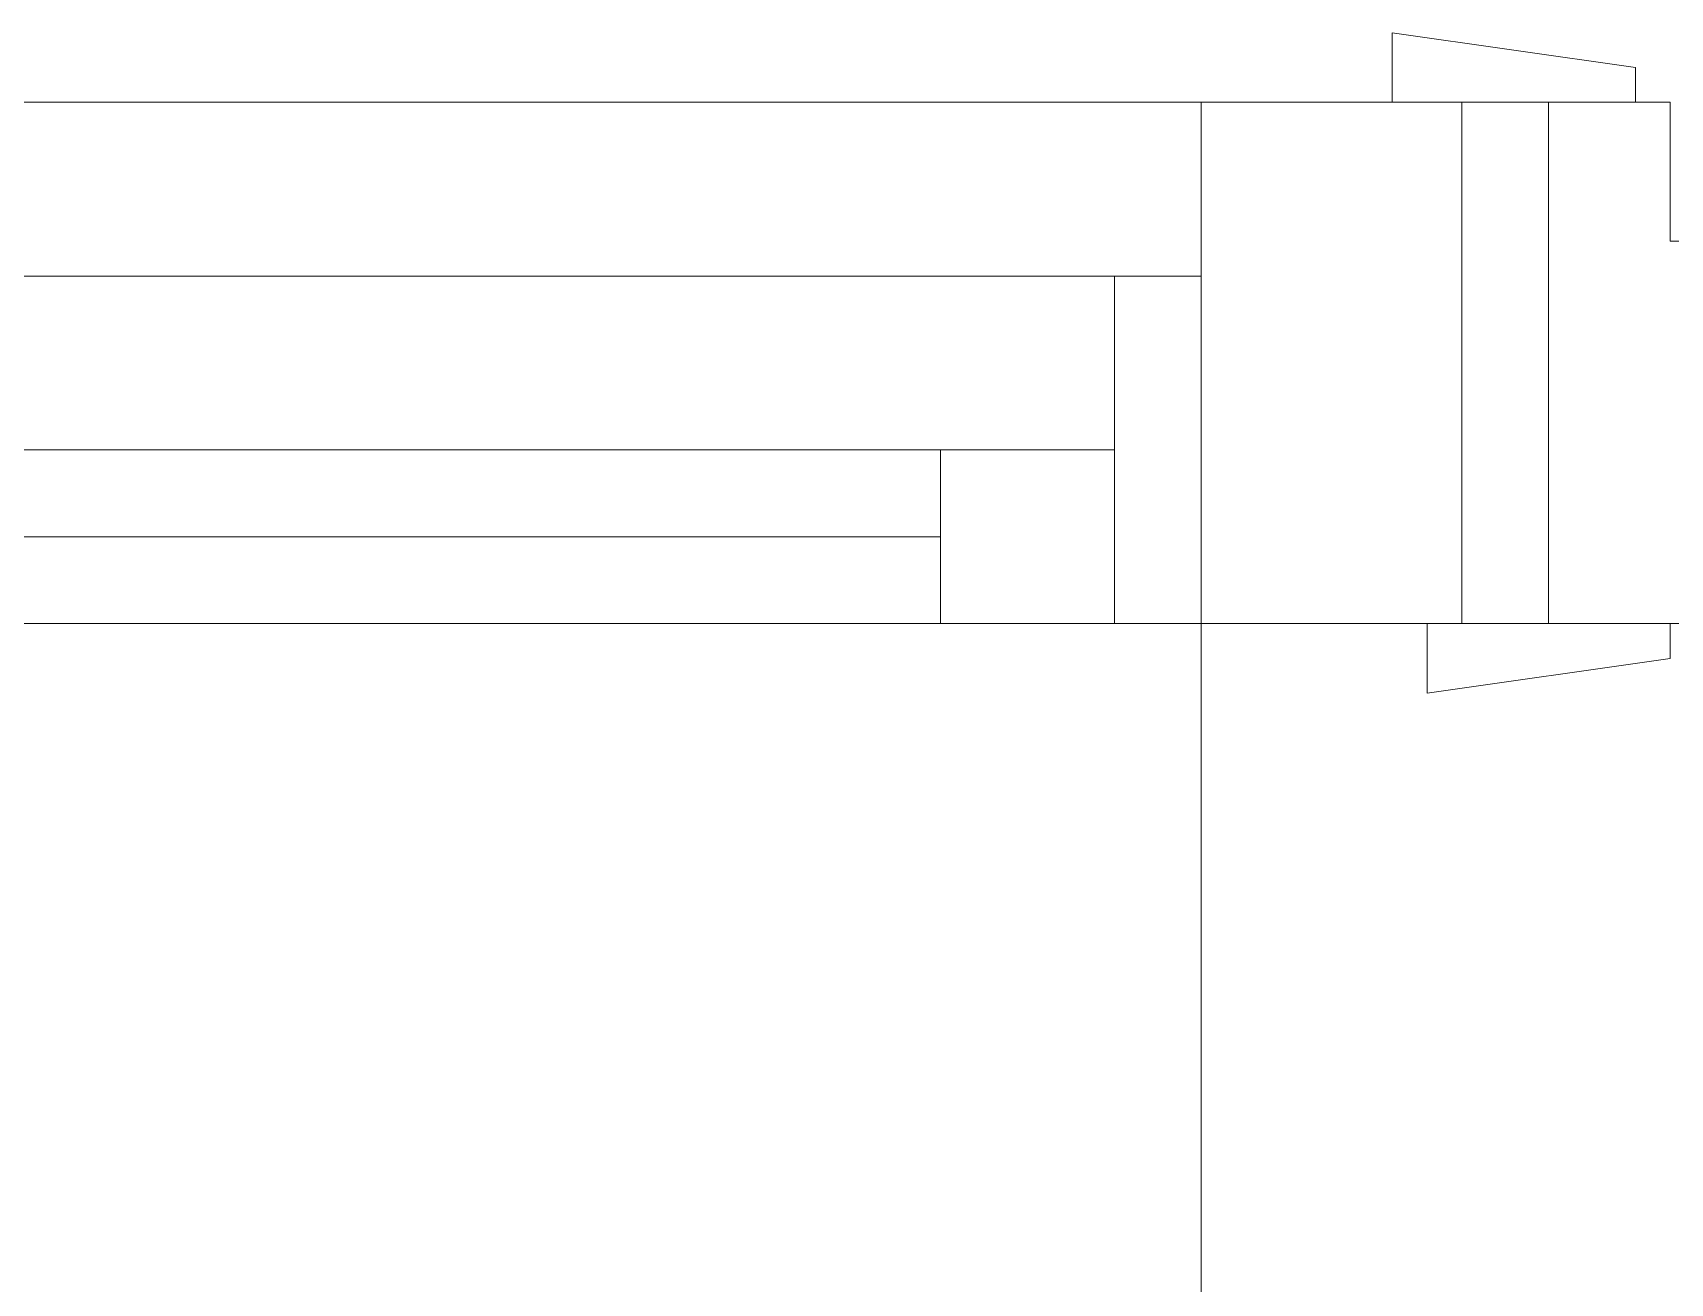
# Model space of a CAD drawing. Header units: metres. Extents: x -18745 to 220762, y -1579758 to -1356048.
# Drawn here: x 168277.7 to 168748.9, y -1408522.5 to -1408162.7 of the extents above; entities that cross this region are included whole.
import ezdxf

# ---------------------------------------------------------------- set-up
doc = ezdxf.new("R2010")
doc.units = ezdxf.units.M
doc.layers.get('0').update_dxf_attribs({"lineweight": 0})
for name, color, linetype, lineweight in [('A-100 - Copy$0$Aluminum', 8, 'Continuous', 0), ('A-100 - Copy$0$Medical Equipment and Furniture', 8, 'Continuous', 0), ('A-100 - Copy$0$NEW Wall', 8, 'Continuous', 5), ('A-100 - Copy$0$Walls', 8, 'Continuous', 0), ('A-100 - Copy$0$Wooden Joinery', 8, 'Continuous', 0)]:
    doc.layers.add(name, color=color, linetype=linetype, lineweight=lineweight)

# ---------------------------------------------------------------- blocks, each defined once
blk = doc.blocks.new('*X103')
for p, q in [((13, 1), (13, 1)), ((13, 1), (13, 1)), ((13, 1), (13, 1)), ((13, 1), (13, 1)), ((13, 1), (13, 1)), ((13, 1), (13, 1)), ((13, 1), (13, 1)), ((13, 1), (13, 1)), ((13, 1), (13, 1)), ((13, 1), (13, 1)), ((13, 1), (13, 1)), ((13, 1), (13, 1)), ((13, 1), (13, 1)), ((13, 1), (13, 1)), ((13, 1), (13, 1)), ((13, 1), (14, 1)), ((13, 1), (14, 1)), ((13, 1), (14, 1)), ((13, 1), (13, 1)), ((13, 1), (13, 1)), ((13, 1), (13, 1)), ((13, 1), (13, 1)), ((13, 1), (13, 1)), ((13, 1), (13, 1)), ((13, 1), (13, 1)), ((13, 1), (13, 1)), ((13, 1), (13, 1)), ((13, 1), (13, 1)), ((13, 1), (13, 1)), ((13, 1), (13, 1)), ((13, 1), (13, 1)), ((13, 1), (13, 1)), ((13, 1), (13, 1)), ((13, 1), (13, 1)), ((13, 1), (13, 1)), ((13, 1), (13, 1)), ((13, 1), (13, 1)), ((13, 1), (13, 1)), ((13, 1), (13, 1)), ((13, 1), (13, 1)), ((13, 1), (13, 1)), ((13, 1), (13, 1)), ((13, 1), (13, 1)), ((13, 1), (13, 1)), ((13, 1), (13, 1)), ((13, 1), (13, 1)), ((13, 1), (13, 1)), ((13, 1), (13, 1)), ((13, 1), (13, 1)), ((13, 1), (13, 1)), ((13, 1), (13, 1)), ((13, 1), (13, 1)), ((13, 1), (13, 1)), ((13, 1), (13, 1)), ((13, 1), (13, 1)), ((13, 1), (13, 1)), ((13, 1), (13, 1)), ((13, 1), (13, 1)), ((13, 1), (13, 1)), ((13, 1), (13, 1)), ((13, 1), (13, 1)), ((13, 1), (13, 1)), ((13, 1), (13, 1)), ((13, 1), (13, 1)), ((13, 1), (13, 1)), ((13, 1), (13, 1)), ((13, 1), (13, 1)), ((13, 1), (13, 1)), ((13, 1), (13, 1)), ((13, 1), (13, 1)), ((13, 1), (13, 1)), ((13, 1), (13, 1)), ((13, 1), (13, 1)), ((13, 1), (13, 1)), ((13, 1), (13, 1)), ((13, 1), (13, 1)), ((13, 1), (13, 1)), ((13, 1), (13, 1)), ((13, 1), (13, 1)), ((13, 1), (13, 1)), ((13, 1), (13, 1)), ((13, 1), (13, 1)), ((13, 1), (13, 1)), ((13, 1), (13, 1)), ((13, 1), (13, 1)), ((13, 1), (13, 1)), ((13, 1), (13, 1)), ((13, 1), (13, 1)), ((13, 1), (13, 1)), ((13, 1), (13, 1)), ((13, 1), (13, 1)), ((13, 1), (13, 1)), ((13, 1), (13, 1)), ((13, 1), (13, 1)), ((13, 1), (13, 1)), ((13, 1), (13, 1)), ((13, 1), (13, 1)), ((13, 1), (13, 1)), ((13, 1), (13, 1)), ((13, 1), (13, 1)), ((13, 1), (13, 1)), ((13, 1), (13, 1)), ((13, 1), (13, 1)), ((13, 1), (13, 1)), ((13, 1), (13, 1)), ((13, 1), (13, 1)), ((13, 1), (13, 1)), ((13, 1), (13, 1)), ((13, 1), (13, 1)), ((13, 1), (13, 1)), ((13, 1), (13, 1)), ((13, 1), (13, 1)), ((13, 1), (13, 1)), ((13, 1), (13, 1)), ((13, 1), (13, 1)), ((13, 1), (13, 1)), ((13, 1), (13, 1)), ((13, 1), (13, 1)), ((13, 1), (13, 1)), ((13, 1), (13, 1)), ((13, 1), (13, 1)), ((13, 1), (13, 1)), ((13, 1), (13, 1)), ((13, 1), (14, 1)), ((13, 0), (13, 0)), ((13, 0), (13, 0)), ((13, 0), (13, 0)), ((13, 0), (13, 0)), ((13, 0), (13, 0)), ((13, 0), (13, 0)), ((13, 0), (13, 0)), ((13, 0), (13, 0)), ((13, 0), (13, 0)), ((13, 0), (13, 0)), ((13, 0), (13, 0)), ((13, 0), (13, 0)), ((13, 0), (13, 0)), ((13, 0), (13, 0)), ((13, 0), (13, 0)), ((13, 0), (13, 0)), ((13, 0), (13, 0)), ((13, 0), (13, 0)), ((13, 0), (13, 0)), ((13, 0), (13, 0)), ((13, 0), (13, 0)), ((13, 0), (13, 0)), ((13, 0), (13, 0)), ((13, 0), (13, 0)), ((13, 0), (13, 0)), ((13, 0), (13, 0)), ((13, 0), (13, 0)), ((13, 0), (13, 0)), ((13, 0), (13, 0)), ((13, 0), (13, 0)), ((13, 0), (13, 0)), ((13, 0), (13, 0)), ((13, 0), (13, 0)), ((13, 0), (13, 0)), ((13, 0), (13, 0)), ((13, 0), (13, 0)), ((13, 0), (13, 0)), ((13, 0), (13, 0)), ((13, 0), (13, 0)), ((13, 0), (13, 0)), ((13, 0), (13, 0)), ((13, 0), (13, 0)), ((13, 0), (13, 0)), ((13, 0), (13, 0)), ((13, 0), (13, 0)), ((13, 0), (13, 0)), ((13, 0), (13, 0)), ((13, 0), (13, 0)), ((13, 0), (14, 0)), ((13, 0), (14, 0)), ((13, 0), (13, 0)), ((13, 0), (14, 0)), ((14, 1), (14, 1)), ((14, 1), (14, 1)), ((14, 1), (14, 1)), ((14, 1), (14, 1)), ((14, 1), (14, 1)), ((14, 1), (14, 1)), ((14, 1), (14, 1)), ((14, 1), (14, 1)), ((14, 1), (14, 1)), ((14, 1), (14, 1)), ((14, 1), (14, 1)), ((14, 1), (14, 1)), ((14, 1), (14, 1)), ((14, 1), (14, 1)), ((14, 1), (14, 1)), ((14, 1), (14, 1)), ((14, 1), (14, 1)), ((14, 1), (14, 1)), ((14, 1), (14, 1)), ((14, 1), (14, 1)), ((14, 1), (14, 1)), ((14, 1), (14, 1)), ((14, 1), (14, 1)), ((14, 1), (14, 1)), ((14, 1), (14, 1)), ((14, 1), (14, 1)), ((14, 1), (14, 1)), ((14, 1), (14, 1)), ((14, 1), (14, 1)), ((14, 1), (14, 1)), ((14, 1), (14, 1)), ((14, 1), (14, 1)), ((14, 1), (14, 1)), ((14, 1), (14, 1)), ((14, 1), (14, 1)), ((14, 1), (14, 1)), ((14, 1), (14, 1)), ((14, 1), (14, 1)), ((14, 1), (14, 1)), ((14, 1), (14, 1)), ((14, 1), (14, 1)), ((14, 1), (14, 1)), ((14, 1), (14, 1)), ((14, 1), (14, 1)), ((14, 1), (14, 1)), ((14, 1), (14, 1)), ((14, 1), (14, 1)), ((14, 1), (14, 1)), ((14, 1), (14, 1)), ((14, 1), (14, 1)), ((14, 1), (14, 1)), ((14, 1), (14, 1)), ((14, 1), (14, 1)), ((14, 1), (14, 1)), ((14, 1), (14, 1)), ((14, 1), (14, 1)), ((14, 1), (14, 1)), ((14, 1), (14, 1)), ((14, 1), (14, 1)), ((14, 1), (14, 1)), ((14, 1), (14, 1)), ((14, 1), (14, 1)), ((14, 1), (14, 1)), ((14, 1), (14, 1)), ((14, 1), (14, 1)), ((14, 1), (14, 1)), ((14, 1), (14, 1)), ((14, 1), (14, 1)), ((14, 1), (14, 1)), ((14, 1), (14, 1)), ((14, 1), (14, 1)), ((14, 1), (14, 1)), ((14, 1), (14, 1)), ((14, 1), (14, 1)), ((14, 1), (14, 1)), ((14, 1), (14, 1)), ((14, 1), (14, 1)), ((14, 1), (14, 1)), ((14, 1), (14, 1)), ((14, 1), (14, 1)), ((14, 1), (14, 1)), ((14, 1), (14, 1)), ((14, 1), (14, 1)), ((14, 1), (14, 1)), ((14, 1), (14, 1)), ((14, 1), (14, 1)), ((14, 1), (14, 1)), ((14, 1), (14, 1)), ((14, 1), (14, 1)), ((14, 1), (14, 1)), ((14, 1), (14, 1)), ((14, 1), (14, 1)), ((14, 1), (14, 1)), ((14, 1), (14, 1)), ((14, 0), (14, 0)), ((14, 0), (14, 0)), ((14, 0), (14, 0)), ((14, 0), (14, 0)), ((14, 0), (14, 0)), ((14, 0), (14, 0)), ((14, 0), (14, 0)), ((14, 0), (14, 0)), ((14, 0), (14, 0)), ((14, 0), (14, 0)), ((14, 0), (14, 0)), ((14, 0), (14, 0)), ((14, 0), (14, 0)), ((14, 0), (14, 0)), ((14, 0), (14, 0)), ((14, 0), (14, 0)), ((14, 0), (14, 0)), ((14, 0), (14, 0)), ((14, 0), (14, 0)), ((14, 0), (14, 0)), ((14, 0), (14, 0)), ((14, 0), (14, 0)), ((14, 0), (14, 0)), ((14, 0), (14, 0)), ((14, 0), (14, 0)), ((14, 0), (14, 0)), ((14, 0), (14, 0)), ((14, 0), (14, 0)), ((14, 0), (14, 0)), ((14, 0), (14, 0)), ((14, 0), (14, 0)), ((14, 0), (14, 0)), ((14, 0), (14, 0)), ((14, 0), (14, 0)), ((14, 0), (14, 0)), ((14, 0), (14, 0)), ((14, 0), (14, 0)), ((14, 0), (14, 0)), ((14, 0), (14, 0)), ((14, 0), (14, 0)), ((14, 0), (14, 0)), ((14, 0), (14, 0)), ((14, 0), (14, 0)), ((14, 0), (14, 0)), ((14, 0), (14, 0)), ((14, 0), (14, 0)), ((14, 0), (14, 0)), ((14, 0), (14, 0)), ((13, 0), (13, 0)), ((13, 0), (14, 0)), ((13, 0), (13, 0)), ((13, 0), (14, 0)), ((13, 0), (13, 0)), ((13, 0), (14, 0)), ((13, 0), (13, 0)), ((13, 0), (13, 0)), ((13, 0), (13, 0)), ((13, 0), (13, 0)), ((13, 0), (14, 0)), ((13, 0), (13, 0)), ((13, 0), (14, 0)), ((13, 0), (13, 0)), ((13, 0), (14, 0)), ((13, 0), (13, 0)), ((13, 0), (14, 0)), ((13, 0), (13, 0)), ((13, 0), (14, 0)), ((13, 0), (13, 0)), ((13, 0), (14, 0)), ((13, 0), (13, 0)), ((13, 0), (14, 0)), ((13, 0), (13, 0)), ((13, 0), (13, 0)), ((13, 0), (13, 0)), ((13, 0), (14, 0)), ((13, 0), (13, 0)), ((13, 0), (14, 0)), ((13, 0), (13, 0)), ((13, 0), (14, 0)), ((13, 0), (13, 0)), ((13, 0), (14, 0)), ((13, 0), (13, 0)), ((13, 0), (13, 0)), ((13, 0), (13, 0)), ((13, 0), (13, 0)), ((13, 0), (13, 0)), ((13, 0), (13, 0)), ((13, 0), (13, 0)), ((13, 0), (13, 0)), ((13, 0), (13, 0)), ((13, 0), (13, 0)), ((13, 0), (13, 0)), ((13, 0), (13, 0)), ((13, 0), (13, 0)), ((13, 0), (13, 0)), ((13, 0), (13, 0)), ((13, 0), (13, 0)), ((13, 0), (13, 0)), ((13, 0), (13, 0)), ((13, 0), (13, 0)), ((13, 0), (13, 0)), ((13, 0), (13, 0)), ((13, 0), (13, 0)), ((13, 0), (13, 0)), ((13, 0), (13, 0)), ((13, 0), (13, 0)), ((13, 0), (13, 0)), ((13, 0), (13, 0)), ((13, 0), (13, 0)), ((13, 0), (13, 0)), ((13, 0), (13, 0)), ((13, 0), (13, 0)), ((13, -1), (13, -1)), ((13, -1), (13, -1)), ((13, -1), (13, -1)), ((13, -1), (13, -1)), ((13, -1), (13, -1)), ((13, -1), (14, -1)), ((13, -1), (13, -1)), ((14, 0), (14, 0)), ((14, 0), (14, 0)), ((14, 0), (14, 0)), ((14, 0), (14, 0)), ((14, 0), (14, 0)), ((14, 0), (14, 0)), ((14, 0), (14, 0)), ((14, 0), (14, 0)), ((14, 0), (14, 0)), ((14, 0), (14, 0)), ((14, 0), (14, 0)), ((14, 0), (14, 0)), ((14, 0), (14, 0)), ((14, 0), (14, 0)), ((14, 0), (14, 0)), ((13, 0), (14, 0)), ((14, 0), (14, 0)), ((14, 0), (14, 0)), ((14, 0), (14, 0)), ((14, 0), (14, 0)), ((14, 0), (14, 0)), ((14, 0), (14, 0)), ((14, 0), (14, 0)), ((14, 0), (14, 0)), ((14, 0), (14, 0)), ((14, 0), (14, 0)), ((14, 0), (14, 0)), ((14, 0), (14, 0)), ((14, 0), (14, 0)), ((14, 0), (14, 0)), ((14, 0), (14, 0)), ((14, 0), (14, 0)), ((14, 0), (14, 0)), ((14, 0), (14, 0)), ((14, 0), (14, 0)), ((14, 0), (14, 0)), ((14, 0), (14, 0)), ((14, 0), (14, 0)), ((14, 0), (14, 0)), ((14, 0), (14, 0)), ((14, 0), (14, 0)), ((14, 0), (14, 0)), ((14, 0), (14, 0)), ((14, 0), (14, 0)), ((14, 0), (14, 0)), ((14, 0), (14, 0)), ((14, 0), (14, 0)), ((14, 0), (14, 0)), ((14, 0), (14, 0)), ((14, 0), (14, 0)), ((14, -1), (14, -1)), ((14, -1), (14, -1)), ((14, -1), (14, -1)), ((14, -1), (14, -1)), ((14, -1), (14, -1))]:
    blk.add_line(p, q)
blk = doc.blocks.new('*X102')
for p, q in [((5, 3), (5, 3)), ((5, 3), (5, 3)), ((5, 3), (5, 3)), ((5, 3), (5, 3)), ((5, 3), (5, 3)), ((5, 3), (5, 3)), ((5, 3), (5, 3)), ((5, 3), (5, 3)), ((5, 3), (5, 3)), ((5, 3), (5, 3)), ((5, 3), (5, 3)), ((5, 3), (5, 3)), ((5, 3), (5, 3)), ((5, 3), (5, 3)), ((5, 3), (5, 3)), ((5, 3), (5, 3)), ((5, 3), (5, 3)), ((5, 3), (5, 3)), ((5, 3), (5, 3)), ((5, 3), (5, 3)), ((5, 3), (5, 3)), ((5, 3), (5, 3)), ((5, 3), (5, 3)), ((5, 3), (5, 3)), ((5, 3), (5, 3)), ((5, 3), (5, 3)), ((5, 3), (5, 3)), ((5, 3), (5, 3)), ((5, 3), (5, 3)), ((5, 3), (5, 3)), ((5, 3), (5, 3)), ((5, 3), (5, 3)), ((5, 3), (5, 3)), ((5, 3), (5, 3)), ((5, 3), (5, 3)), ((5, 3), (5, 3)), ((5, 3), (5, 3)), ((5, 3), (5, 3)), ((5, 3), (5, 3)), ((5, 3), (5, 3)), ((5, 3), (5, 3)), ((5, 3), (5, 3)), ((5, 3), (5, 3)), ((5, 3), (5, 3)), ((5, 3), (5, 3)), ((5, 3), (5, 3)), ((5, 3), (5, 3)), ((5, 3), (5, 3)), ((5, 3), (5, 3)), ((5, 3), (5, 3)), ((5, 3), (5, 3)), ((5, 3), (5, 3)), ((5, 3), (5, 3)), ((5, 3), (5, 3)), ((5, 3), (5, 3)), ((5, 3), (5, 3)), ((5, 3), (5, 3)), ((5, 3), (5, 3)), ((5, 3), (5, 3)), ((5, 3), (5, 3)), ((5, 3), (5, 3)), ((5, 3), (5, 3)), ((5, 3), (5, 3)), ((5, 3), (5, 3)), ((5, 3), (5, 3)), ((5, 3), (5, 3)), ((6, 3), (5, 3)), ((5, 3), (5, 3)), ((6, 3), (5, 3)), ((5, 3), (5, 3)), ((6, 3), (5, 3)), ((5, 3), (5, 3)), ((6, 3), (5, 3)), ((5, 3), (5, 3)), ((5, 3), (5, 3)), ((5, 3), (5, 3)), ((5, 3), (5, 3)), ((5, 3), (5, 3)), ((5, 3), (5, 3)), ((5, 3), (5, 3)), ((5, 3), (5, 3)), ((5, 3), (5, 3)), ((5, 3), (5, 3)), ((5, 3), (5, 3)), ((5, 3), (5, 3)), ((5, 3), (5, 3)), ((5, 3), (5, 3)), ((5, 3), (5, 3)), ((5, 3), (5, 3)), ((5, 3), (5, 3)), ((5, 3), (5, 3)), ((5, 3), (5, 3)), ((5, 3), (5, 3)), ((5, 3), (5, 3)), ((5, 3), (5, 3)), ((5, 3), (5, 3)), ((6, 3), (6, 3)), ((6, 3), (6, 3)), ((6, 3), (6, 3)), ((6, 3), (6, 3)), ((6, 3), (6, 3)), ((6, 3), (6, 3)), ((6, 3), (6, 3)), ((6, 3), (6, 3)), ((6, 3), (6, 3)), ((6, 3), (6, 3)), ((6, 3), (6, 3)), ((6, 3), (6, 3)), ((6, 3), (6, 3)), ((6, 3), (6, 3)), ((6, 3), (6, 3)), ((6, 3), (6, 3)), ((6, 3), (6, 3)), ((6, 3), (6, 3)), ((6, 3), (6, 3)), ((6, 3), (6, 3)), ((6, 3), (6, 3)), ((6, 3), (6, 3)), ((6, 3), (6, 3)), ((6, 3), (6, 3)), ((6, 3), (6, 3)), ((6, 3), (6, 3)), ((6, 3), (6, 3)), ((6, 3), (6, 3)), ((6, 3), (6, 3)), ((6, 3), (6, 3)), ((6, 3), (6, 3)), ((6, 3), (6, 3)), ((6, 3), (6, 3)), ((6, 3), (6, 3)), ((6, 3), (6, 3)), ((6, 3), (6, 3)), ((6, 3), (6, 3)), ((6, 3), (6, 3)), ((6, 3), (6, 3)), ((6, 3), (6, 3)), ((6, 3), (6, 3)), ((6, 3), (6, 3)), ((6, 3), (6, 3)), ((6, 3), (6, 3)), ((6, 3), (6, 3)), ((6, 3), (6, 3)), ((6, 3), (6, 3)), ((6, 3), (6, 3)), ((6, 3), (6, 3)), ((6, 3), (6, 3)), ((6, 3), (6, 3)), ((6, 3), (6, 3)), ((6, 3), (6, 3)), ((6, 3), (6, 3)), ((6, 3), (6, 3)), ((6, 3), (6, 3)), ((6, 3), (6, 3)), ((6, 3), (6, 3)), ((6, 3), (6, 3)), ((6, 3), (6, 3)), ((6, 3), (6, 3)), ((6, 3), (6, 3)), ((6, 3), (6, 3)), ((6, 3), (6, 3)), ((6, 3), (6, 3)), ((6, 3), (6, 3)), ((6, 3), (6, 3)), ((6, 3), (6, 3)), ((6, 3), (6, 3)), ((6, 3), (6, 3)), ((6, 3), (6, 3)), ((6, 3), (6, 3)), ((6, 3), (6, 3)), ((6, 3), (6, 3)), ((6, 3), (6, 3)), ((6, 3), (6, 3)), ((6, 3), (6, 3)), ((6, 3), (6, 3)), ((6, 3), (6, 3)), ((6, 3), (6, 3)), ((6, 3), (6, 3)), ((6, 3), (6, 3)), ((6, 3), (6, 3)), ((6, 3), (6, 3)), ((6, 3), (6, 3)), ((6, 3), (6, 3)), ((6, 3), (6, 3)), ((6, 3), (6, 3)), ((6, 3), (6, 3)), ((6, 3), (6, 3)), ((6, 3), (6, 3)), ((6, 3), (6, 3)), ((6, 3), (6, 3)), ((6, 3), (6, 3)), ((6, 3), (6, 3)), ((6, 3), (6, 3)), ((6, 3), (6, 3)), ((6, 3), (6, 3)), ((6, 3), (6, 3)), ((6, 3), (6, 3)), ((6, 3), (6, 3)), ((6, 3), (6, 3)), ((6, 3), (6, 3)), ((6, 3), (6, 3)), ((6, 3), (6, 3)), ((6, 3), (6, 3)), ((6, 3), (6, 3)), ((6, 3), (6, 3)), ((6, 3), (6, 3)), ((6, 3), (6, 3)), ((6, 3), (6, 3)), ((6, 3), (6, 3)), ((6, 3), (6, 3)), ((6, 3), (6, 3)), ((6, 3), (6, 3)), ((6, 3), (6, 3)), ((6, 3), (6, 3)), ((6, 3), (6, 3)), ((6, 3), (6, 3)), ((6, 3), (6, 3)), ((6, 3), (6, 3)), ((6, 3), (6, 3)), ((6, 3), (6, 3)), ((6, 3), (6, 3)), ((6, 3), (6, 3)), ((6, 3), (6, 3)), ((6, 3), (6, 3)), ((6, 3), (6, 3)), ((6, 3), (6, 3)), ((6, 3), (6, 3)), ((6, 3), (6, 3)), ((6, 3), (6, 3)), ((6, 3), (6, 3)), ((6, 3), (6, 3)), ((6, 3), (6, 3)), ((6, 3), (6, 3)), ((6, 3), (6, 3)), ((6, 3), (6, 3)), ((6, 3), (6, 3)), ((6, 3), (6, 3)), ((6, 3), (6, 3)), ((6, 3), (6, 3)), ((6, 3), (6, 3)), ((6, 3), (6, 3)), ((6, 3), (6, 3)), ((6, 3), (6, 3)), ((6, 3), (6, 3)), ((6, 3), (6, 3)), ((6, 3), (6, 3)), ((6, 3), (6, 3)), ((6, 3), (6, 3)), ((6, 3), (6, 3)), ((6, 3), (6, 3)), ((6, 3), (6, 3)), ((6, 3), (6, 3)), ((6, 3), (6, 3)), ((6, 3), (6, 3)), ((6, 3), (6, 3)), ((6, 3), (6, 3)), ((6, 3), (6, 3)), ((6, 3), (6, 3)), ((6, 3), (6, 3)), ((6, 3), (6, 3)), ((6, 3), (6, 3)), ((6, 3), (6, 3)), ((6, 3), (6, 3)), ((6, 3), (6, 3)), ((6, 3), (6, 3)), ((6, 3), (6, 3)), ((6, 3), (6, 3)), ((6, 3), (6, 3)), ((6, 3), (6, 3)), ((6, 3), (6, 3)), ((6, 3), (6, 3)), ((6, 3), (6, 3)), ((6, 3), (6, 3)), ((6, 3), (6, 3)), ((6, 3), (6, 3)), ((6, 3), (6, 3)), ((6, 3), (6, 3)), ((6, 3), (6, 3)), ((6, 3), (6, 3)), ((6, 3), (6, 3)), ((6, 3), (6, 3)), ((6, 3), (6, 3)), ((6, 3), (6, 3)), ((6, 3), (6, 3)), ((6, 3), (6, 3)), ((6, 3), (6, 3)), ((6, 3), (6, 3)), ((6, 3), (6, 3)), ((6, 3), (6, 3)), ((6, 3), (6, 3)), ((6, 3), (6, 3)), ((6, 3), (6, 3)), ((6, 3), (6, 3)), ((6, 3), (6, 3)), ((6, 3), (6, 3)), ((6, 3), (6, 3)), ((6, 3), (6, 3)), ((6, 3), (6, 3)), ((6, 3), (6, 3)), ((6, 3), (6, 3)), ((6, 3), (6, 3)), ((6, 3), (5, 3)), ((6, 3), (5, 3)), ((6, 3), (5, 3)), ((6, 3), (5, 3)), ((6, 3), (5, 3)), ((6, 3), (6, 3)), ((6, 3), (6, 3)), ((6, 3), (6, 3)), ((6, 3), (6, 3)), ((6, 3), (6, 3)), ((6, 3), (6, 3)), ((6, 3), (6, 3)), ((6, 3), (6, 3)), ((6, 3), (6, 3)), ((6, 3), (6, 3)), ((6, 3), (6, 3)), ((6, 3), (6, 3)), ((6, 3), (6, 3)), ((6, 3), (6, 3)), ((6, 3), (6, 3)), ((6, 3), (6, 3)), ((6, 3), (6, 3)), ((6, 3), (6, 3)), ((6, 3), (6, 3)), ((6, 3), (6, 3)), ((6, 3), (6, 3)), ((6, 3), (6, 3)), ((6, 3), (6, 3)), ((6, 3), (6, 3)), ((6, 3), (6, 3)), ((6, 3), (6, 3)), ((6, 3), (6, 3)), ((6, 3), (6, 3)), ((6, 3), (6, 3)), ((6, 3), (6, 3)), ((6, 3), (6, 3)), ((6, 3), (6, 3)), ((6, 3), (6, 3)), ((6, 3), (6, 3)), ((6, 3), (6, 3)), ((6, 3), (6, 3)), ((6, 3), (6, 3)), ((6, 3), (6, 3)), ((6, 3), (6, 3)), ((6, 3), (6, 3)), ((6, 3), (6, 3)), ((6, 3), (6, 3)), ((6, 3), (6, 3)), ((6, 3), (6, 3)), ((6, 3), (6, 3)), ((6, 3), (6, 3)), ((6, 3), (6, 3)), ((6, 3), (6, 3)), ((6, 3), (6, 3)), ((6, 3), (6, 3)), ((6, 3), (6, 3)), ((6, 3), (6, 3)), ((6, 3), (6, 3)), ((6, 3), (6, 3)), ((6, 3), (6, 3)), ((6, 3), (6, 3)), ((6, 3), (6, 3)), ((6, 3), (6, 3)), ((6, 3), (6, 3)), ((6, 3), (6, 3)), ((6, 3), (6, 3)), ((6, 3), (6, 3)), ((6, 3), (6, 3)), ((6, 3), (6, 3)), ((6, 3), (6, 3)), ((6, 3), (6, 3)), ((6, 3), (6, 3)), ((6, 3), (6, 3)), ((6, 3), (6, 3)), ((6, 3), (6, 3)), ((6, 3), (6, 3)), ((6, 3), (6, 3)), ((6, 3), (6, 3)), ((6, 3), (6, 3)), ((6, 3), (6, 3)), ((6, 3), (6, 3)), ((6, 3), (6, 3)), ((6, 3), (6, 3)), ((6, 3), (6, 3)), ((6, 3), (6, 3)), ((6, 3), (6, 3)), ((6, 3), (6, 3)), ((6, 3), (6, 3)), ((6, 3), (6, 3)), ((6, 3), (6, 3)), ((6, 3), (6, 3)), ((6, 3), (6, 3)), ((6, 3), (6, 3)), ((6, 3), (6, 3)), ((6, 3), (6, 3)), ((6, 3), (6, 3)), ((6, 3), (6, 3)), ((6, 3), (6, 3)), ((6, 3), (6, 3)), ((6, 3), (6, 3)), ((6, 3), (6, 3)), ((6, 3), (6, 3)), ((6, 3), (6, 3)), ((6, 3), (6, 3)), ((6, 3), (6, 3)), ((6, 3), (6, 3)), ((6, 3), (6, 3)), ((6, 3), (6, 3)), ((6, 3), (6, 3)), ((6, 3), (6, 3)), ((6, 3), (6, 3)), ((6, 3), (6, 3)), ((6, 3), (6, 3)), ((6, 3), (6, 3)), ((6, 3), (6, 3)), ((6, 3), (6, 3)), ((6, 3), (6, 3)), ((6, 3), (6, 3)), ((6, 3), (6, 3)), ((6, 3), (6, 3)), ((6, 3), (6, 3)), ((6, 3), (6, 3)), ((6, 3), (6, 3)), ((6, 3), (6, 3)), ((6, 3), (6, 3)), ((6, 3), (6, 3)), ((6, 3), (6, 3)), ((6, 3), (6, 3)), ((6, 3), (6, 3)), ((6, 3), (6, 3)), ((6, 3), (6, 3)), ((6, 3), (6, 3)), ((6, 3), (6, 3)), ((6, 3), (6, 3)), ((6, 3), (6, 3)), ((6, 3), (6, 3)), ((6, 3), (6, 3)), ((6, 3), (6, 3)), ((6, 3), (6, 3)), ((6, 3), (6, 3)), ((6, 3), (6, 3)), ((6, 3), (6, 3)), ((6, 3), (6, 3)), ((6, 3), (6, 3)), ((6, 3), (6, 3)), ((6, 3), (6, 3)), ((6, 3), (6, 3)), ((6, 3), (6, 3)), ((6, 3), (6, 3)), ((6, 3), (6, 3)), ((6, 3), (6, 3)), ((6, 3), (6, 3)), ((6, 3), (6, 3)), ((6, 3), (6, 3)), ((6, 3), (6, 3)), ((6, 3), (6, 3)), ((6, 3), (6, 3)), ((6, 3), (6, 3)), ((6, 3), (6, 3)), ((6, 3), (6, 3)), ((6, 3), (6, 3)), ((6, 3), (6, 3)), ((6, 3), (6, 3)), ((6, 3), (6, 3)), ((6, 3), (6, 3)), ((6, 3), (6, 3)), ((6, 3), (6, 3)), ((6, 3), (6, 3)), ((6, 3), (6, 3)), ((6, 3), (6, 3)), ((6, 3), (6, 3)), ((6, 3), (6, 3)), ((6, 3), (6, 3)), ((6, 3), (6, 3)), ((6, 3), (6, 3)), ((6, 3), (6, 3)), ((6, 3), (6, 3)), ((6, 3), (6, 3)), ((6, 3), (6, 3)), ((6, 3), (6, 3)), ((6, 3), (6, 3)), ((6, 3), (6, 3)), ((6, 3), (6, 3)), ((6, 3), (6, 3)), ((6, 3), (6, 3)), ((6, 3), (6, 3)), ((6, 3), (6, 3)), ((6, 3), (6, 3)), ((6, 3), (6, 3)), ((6, 3), (6, 3)), ((6, 3), (6, 3)), ((6, 3), (6, 3)), ((6, 3), (6, 3)), ((6, 3), (6, 3)), ((6, 3), (6, 3)), ((6, 3), (6, 3)), ((6, 3), (6, 3)), ((6, 3), (6, 3)), ((6, 3), (6, 3)), ((6, 3), (6, 3)), ((6, 3), (6, 3)), ((6, 3), (6, 3)), ((6, 3), (6, 3)), ((6, 3), (6, 3)), ((6, 3), (6, 3)), ((6, 3), (6, 3)), ((6, 3), (6, 3)), ((6, 3), (6, 3)), ((6, 3), (6, 3)), ((6, 3), (6, 3)), ((6, 3), (6, 3)), ((6, 3), (6, 3)), ((6, 3), (6, 3)), ((6, 3), (6, 3)), ((6, 3), (6, 3)), ((6, 3), (6, 3)), ((6, 3), (6, 3)), ((6, 3), (6, 3)), ((6, 3), (6, 3)), ((6, 3), (6, 3)), ((6, 3), (6, 3)), ((6, 3), (6, 3)), ((6, 3), (6, 3)), ((6, 3), (6, 3)), ((6, 3), (6, 3)), ((6, 3), (6, 3)), ((6, 3), (6, 3)), ((6, 3), (6, 3)), ((6, 3), (6, 3)), ((6, 3), (6, 3)), ((6, 3), (6, 3)), ((6, 3), (6, 3)), ((6, 3), (6, 3)), ((6, 3), (6, 3)), ((6, 3), (6, 3)), ((6, 3), (6, 3)), ((6, 3), (6, 3)), ((6, 3), (6, 3)), ((6, 3), (6, 3)), ((6, 3), (6, 3)), ((6, 3), (6, 3)), ((6, 3), (6, 3)), ((6, 3), (6, 3)), ((6, 3), (6, 3)), ((6, 3), (6, 3)), ((6, 3), (6, 3)), ((6, 3), (6, 3)), ((6, 3), (6, 3)), ((6, 3), (6, 3)), ((6, 3), (6, 3)), ((6, 3), (6, 3)), ((6, 3), (6, 3)), ((6, 3), (6, 3)), ((6, 3), (6, 3)), ((6, 3), (6, 3)), ((6, 3), (6, 3)), ((6, 3), (6, 3)), ((6, 3), (6, 3)), ((6, 3), (6, 3)), ((6, 3), (6, 3)), ((6, 3), (6, 3)), ((6, 3), (6, 3)), ((6, 3), (6, 3)), ((6, 3), (6, 3)), ((6, 3), (6, 3)), ((6, 3), (6, 3)), ((6, 3), (6, 3)), ((6, 3), (6, 3)), ((6, 3), (6, 3)), ((6, 3), (6, 3)), ((6, 3), (6, 3)), ((6, 3), (6, 3)), ((6, 3), (6, 3)), ((6, 3), (6, 3)), ((6, 3), (6, 3)), ((6, 3), (6, 3)), ((6, 3), (6, 3)), ((6, 3), (6, 3)), ((6, 3), (6, 3)), ((6, 3), (6, 3)), ((6, 3), (6, 3)), ((6, 3), (6, 3)), ((6, 3), (6, 3)), ((6, 3), (6, 3)), ((6, 3), (6, 3)), ((6, 3), (6, 3)), ((6, 3), (6, 3)), ((6, 3), (6, 3)), ((6, 3), (6, 3)), ((6, 3), (6, 3)), ((6, 3), (6, 3)), ((6, 3), (6, 3)), ((6, 3), (6, 3)), ((6, 3), (6, 3)), ((6, 3), (6, 3)), ((6, 3), (6, 3)), ((6, 3), (6, 3)), ((6, 3), (6, 3)), ((6, 3), (6, 3)), ((6, 3), (6, 3)), ((6, 3), (6, 3)), ((6, 3), (6, 3)), ((6, 3), (6, 3)), ((6, 3), (6, 3)), ((6, 3), (6, 3)), ((6, 3), (6, 3)), ((6, 3), (6, 3)), ((6, 3), (6, 3)), ((6, 3), (6, 3)), ((6, 3), (6, 3)), ((6, 3), (6, 3)), ((6, 3), (6, 3)), ((6, 3), (6, 3)), ((6, 3), (6, 3)), ((6, 3), (6, 3)), ((6, 3), (6, 3)), ((6, 3), (6, 3)), ((6, 3), (6, 3)), ((6, 3), (6, 3)), ((6, 3), (6, 3)), ((6, 3), (6, 3)), ((6, 3), (6, 3))]:
    blk.add_line(p, q)
blk = doc.blocks.new('A-100 - Copy$0$GF21043-P')
for p, q in [((0.8, 0.75), (-0.8, 0.75)), ((0.8, 0), (0.8, 0.75))]:
    blk.add_line(p, q)
for points in [[(0.8, 0.75), (0.8, 0.75), (0.8, 0.75), (0.8, 0.75), (0.8, 0.75), (0.8, 0.75), (0.8, 0.75), (0.8, 0.75), (0.8, 0.75), (0.8, 0.75), (0.8, 0.75), (0.8, 0.75), (0.8, 0.75), (0.8, 0.75), (0.8, 0.75), (0.8, 0.75), (0.8, 0.75), (0.8, 0.75), (0.8, 0.75), (0.8, 0.75), (0.8, 0.75), (0.8, 0.75), (0.8, 0.75), (0.8, 0.75), (0.8, 0.75), (0.8, 0.75), (0.8, 0.75), (0.8, 0.75), (0.8, 0.75), (0.8, 0.75), (0.8, 0.75), (0.8, 0.75), (0.8, 0.75), (0.8, 0.75), (0.8, 0.75), (0.8, 0.75), (0.8, 0.75), (0.8, 0.75), (0.8, 0.75), (0.8, 0.75), (0.8, 0.75), (0.8, 0.75), (0.8, 0.75), (0.8, 0.75), (0.8, 0.75), (0.8, 0.75), (0.8, 0.75), (0.8, 0.75), (0.8, 0.75), (0.8, 0.75), (0.8, 0.75), (0.8, 0.75), (0.8, 0.75), (0.8, 0.75), (0.8, 0.75), (0.8, 0.75), (0.8, 0.75), (0.8, 0.75), (0.8, 0.75), (0.8, 0.75), (0.8, 0.75), (0.8, 0.75), (0.8, 0.75), (0.8, 0.75), (0.8, 0.75), (0.8, 0.75), (0.8, 0.75), (0.8, 0.75), (0.8, 0.75), (0.8, 0.75), (0.8, 0.75), (0.8, 0.75), (0.8, 0.75), (0.8, 0.75), (0.8, 0.75), (0.8, 0.75), (0.8, 0.75), (0.8, 0.75), (0.8, 0.75), (0.8, 0.75), (0.8, 0.75), (0.8, 0.75), (0.8, 0.75), (0.8, 0.75), (0.8, 0.75), (0.8, 0.75), (0.8, 0.75), (0.8, 0.75), (0.8, 0.75), (0.8, 0.75), (0.8, 0.75), (0.8, 0.75), (0.8, 0.75), (0.8, 0.75), (0.8, 0.75), (0.8, 0.75), (0.8, 0.75), (0.8, 0.75), (0.8, 0.75), (0.8, 0.75), (0.8, 0.75), (0.8, 0.75), (0.8, 0.75), (0.8, 0.75), (0.8, 0.75), (0.8, 0.75), (0.8, 0.75), (0.8, 0.75), (0.8, 0.75), (0.8, 0.75), (0.8, 0.75), (0.8, 0.75), (0.8, 0.75), (0.8, 0.75), (0.8, 0.75), (0.8, 0.75), (0.8, 0.75), (0.8, 0.75), (0.8, 0.75), (0.8, 0.75), (0.8, 0.75), (0.8, 0.75), (0.8, 0.75), (0.8, 0.75), (0.8, 0.75), (0.8, 0.75), (0.8, 0.75), (0.8, 0.75), (0.8, 0.75), (0.8, 0.75), (0.8, 0.75), (0.8, 0.75), (0.8, 0.75), (0.8, 0.75), (0.8, 0.75), (0.8, 0.75), (0.8, 0.75), (0.8, 0.75), (0.8, 0.75), (0.8, 0.75), (0.8, 0.75), (0.8, 0.75), (0.8, 0.75), (0.8, 0.75), (0.8, 0.75), (0.8, 0.75), (0.8, 0.75), (0.8, 0.75), (0.8, 0.75), (0.8, 0.75), (0.8, 0.75), (0.8, 0.75), (0.8, 0.75), (0.8, 0.75), (0.8, 0.75), (0.8, 0.75), (0.8, 0.75), (0.8, 0.75), (0.8, 0.75), (0.8, 0.75), (0.8, 0.75), (0.8, 0.75), (0.8, 0.75), (0.8, 0.75), (0.8, 0.75), (0.8, 0.75), (0.8, 0.75), (0.8, 0.75), (0.8, 0.75), (0.8, 0.75), (0.8, 0.75), (0.8, 0.75), (0.8, 0.75), (0.8, 0.75), (0.8, 0.75), (0.8, 0.75), (0.8, 0.75), (0.8, 0.75), (0.8, 0.75), (0.8, 0.75), (0.8, 0.75), (0.8, 0.75), (0.8, 0.75), (0.8, 0.75), (0.8, 0.75), (0.8, 0.75), (0.8, 0.75), (0.8, 0.75), (0.8, 0.75), (0.8, 0.75), (0.8, 0.75), (0.8, 0.75), (0.8, 0.75), (0.8, 0.75), (0.8, 0.75), (0.8, 0.75), (0.8, 0.75), (0.8, 0.75), (0.8, 0.75), (0.8, 0.75), (0.8, 0.75), (0.8, 0.75), (0.8, 0.75), (0.8, 0.75), (0.8, 0.75), (0.8, 0.75), (0.8, 0.75), (0.8, 0.75), (0.8, 0.75), (0.8, 0.75), (0.8, 0.75), (0.8, 0.75), (0.8, 0.75), (0.8, 0.75), (0.8, 0.75), (0.8, 0.75), (0.8, 0.75), (0.8, 0.75), (0.8, 0.75), (0.8, 0.75), (0.8, 0.75), (0.8, 0.75), (0.8, 0.75), (0.8, 0.75), (0.8, 0.75), (0.8, 0.75), (0.8, 0.75), (0.8, 0.75), (0.8, 0.75), (0.8, 0.75), (0.8, 0.75), (0.8, 0.75), (0.8, 0.75), (0.8, 0.75), (0.8, 0.75), (0.8, 0.75), (0.8, 0.75), (0.8, 0.75), (0.8, 0.75), (0.8, 0.75), (0.8, 0.75), (0.8, 0.75), (0.8, 0.75), (0.8, 0.75), (0.8, 0.75), (0.8, 0.75), (0.8, 0.75), (0.8, 0.75), (0.8, 0.75), (0.8, 0.75), (0.8, 0.75), (0.8, 0.75), (0.8, 0.75), (0.8, 0.75), (0.8, 0.75), (0.8, 0.75), (0.8, 0.75), (0.8, 0.75), (0.8, 0.75), (0.8, 0.75), (0.8, 0.75), (0.8, 0.75), (0.8, 0.75), (0.8, 0.75), (0.8, 0.75), (0.8, 0.75), (0.8, 0.75), (0.8, 0.75), (0.8, 0.75), (0.8, 0.75), (0.8, 0.75), (0.8, 0.75), (0.8, 0.75), (0.8, 0.75), (0.8, 0.75), (0.8, 0.75), (0.8, 0.75)], [(0.8, 0.75), (0.8, 0.75), (0.8, 0.75), (0.8, 0.75), (0.8, 0.75), (0.8, 0.75), (0.8, 0.75), (0.8, 0.75), (0.8, 0.75), (0.8, 0.75), (0.8, 0.75), (0.8, 0.75), (0.8, 0.75), (0.8, 0.75), (0.8, 0.75), (0.8, 0.75), (0.8, 0.75), (0.8, 0.75), (0.8, 0.75), (0.8, 0.75), (0.8, 0.75), (0.8, 0.75), (0.8, 0.75), (0.8, 0.75), (0.8, 0.75), (0.8, 0.75), (0.8, 0.75), (0.8, 0.75), (0.8, 0.75), (0.8, 0.75), (0.8, 0.75), (0.8, 0.75), (0.8, 0.75), (0.8, 0.75), (0.8, 0.75), (0.8, 0.75), (0.8, 0.75), (0.8, 0.75), (0.8, 0.75), (0.8, 0.75), (0.8, 0.75), (0.8, 0.75), (0.8, 0.75), (0.8, 0.75), (0.8, 0.75), (0.8, 0.75), (0.8, 0.75), (0.8, 0.75), (0.8, 0.75), (0.8, 0.75), (0.8, 0.75), (0.8, 0.75), (0.8, 0.75), (0.8, 0.75), (0.8, 0.75), (0.8, 0.75), (0.8, 0.75), (0.8, 0.75), (0.8, 0.75), (0.8, 0.75), (0.8, 0.75), (0.8, 0.75), (0.8, 0.75), (0.8, 0.75), (0.8, 0.75), (0.8, 0.75), (0.8, 0.75), (0.8, 0.75), (0.8, 0.75), (0.8, 0.75), (0.8, 0.75), (0.8, 0.75), (0.8, 0.75), (0.8, 0.75), (0.8, 0.75), (0.8, 0.75), (0.8, 0.75), (0.8, 0.75), (0.8, 0.75), (0.8, 0.75), (0.8, 0.75), (0.8, 0.75), (0.8, 0.75), (0.8, 0.75), (0.8, 0.75), (0.8, 0.75), (0.8, 0.75), (0.8, 0.75), (0.8, 0.75), (0.8, 0.75), (0.8, 0.75), (0.8, 0.75), (0.8, 0.75), (0.8, 0.75), (0.8, 0.75), (0.8, 0.75), (0.8, 0.75), (0.8, 0.75), (0.8, 0.75), (0.8, 0.75), (0.8, 0.75), (0.8, 0.75), (0.8, 0.75), (0.8, 0.75), (0.8, 0.75), (0.8, 0.75), (0.8, 0.75), (0.8, 0.75), (0.8, 0.75), (0.8, 0.75), (0.8, 0.75), (0.8, 0.75), (0.8, 0.75), (0.8, 0.75), (0.8, 0.75), (0.8, 0.75), (0.8, 0.75), (0.8, 0.75), (0.8, 0.75), (0.8, 0.75), (0.8, 0.75), (0.8, 0.75), (0.8, 0.75), (0.8, 0.75), (0.8, 0.75), (0.8, 0.75), (0.8, 0.75), (0.8, 0.75), (0.8, 0.75), (0.8, 0.75), (0.8, 0.75), (0.8, 0.75), (0.8, 0.75), (0.8, 0.75), (0.8, 0.75), (0.8, 0.75), (0.8, 0.75), (0.8, 0.75), (0.8, 0.75), (0.8, 0.75), (0.8, 0.75), (0.8, 0.75), (0.8, 0.75), (0.8, 0.75), (0.8, 0.75), (0.8, 0.75), (0.8, 0.75), (0.8, 0.75), (0.8, 0.75), (0.8, 0.75), (0.8, 0.75), (0.8, 0.75), (0.8, 0.75), (0.8, 0.75), (0.8, 0.75), (0.8, 0.75), (0.8, 0.75), (0.8, 0.75), (0.8, 0.75), (0.8, 0.75), (0.8, 0.75), (0.8, 0.75), (0.8, 0.75), (0.8, 0.75), (0.8, 0.75), (0.8, 0.75), (0.8, 0.75), (0.8, 0.75), (0.8, 0.75), (0.8, 0.75), (0.8, 0.75), (0.8, 0.75), (0.8, 0.75), (0.8, 0.75), (0.8, 0.75), (0.8, 0.75), (0.8, 0.75), (0.8, 0.75), (0.8, 0.75), (0.8, 0.75), (0.8, 0.75), (0.8, 0.75), (0.8, 0.75), (0.8, 0.75), (0.8, 0.75), (0.8, 0.75), (0.8, 0.75), (0.8, 0.75), (0.8, 0.75), (0.8, 0.75), (0.8, 0.75), (0.8, 0.75), (0.8, 0.75), (0.8, 0.75), (0.8, 0.75), (0.8, 0.75), (0.8, 0.75), (0.8, 0.75), (0.8, 0.75), (0.8, 0.75), (0.8, 0.75), (0.8, 0.75), (0.8, 0.75), (0.8, 0.75), (0.8, 0.75), (0.8, 0.75), (0.8, 0.75), (0.8, 0.75), (0.8, 0.75), (0.8, 0.75), (0.8, 0.75), (0.8, 0.75), (0.8, 0.75), (0.8, 0.75), (0.8, 0.75), (0.8, 0.75), (0.8, 0.75), (0.8, 0.75), (0.8, 0.75)], [(0.8, 0.75), (0.8, 0.75), (0.8, 0.75), (0.8, 0.75), (0.8, 0.75), (0.8, 0.75), (0.8, 0.75), (0.8, 0.75), (0.8, 0.75), (0.8, 0.75), (0.8, 0.75), (0.8, 0.75), (0.8, 0.75), (0.8, 0.75), (0.8, 0.75), (0.8, 0.75), (0.8, 0.75), (0.8, 0.75), (0.8, 0.75), (0.8, 0.75), (0.8, 0.75), (0.8, 0.75), (0.8, 0.75), (0.8, 0.75), (0.8, 0.75), (0.8, 0.75), (0.8, 0.75), (0.8, 0.75), (0.8, 0.75), (0.8, 0.75), (0.8, 0.75), (0.8, 0.75), (0.8, 0.75), (0.8, 0.75), (0.8, 0.75), (0.8, 0.75), (0.8, 0.75), (0.8, 0.75), (0.8, 0.75), (0.8, 0.75), (0.8, 0.75), (0.8, 0.75), (0.8, 0.75), (0.8, 0.75), (0.8, 0.75), (0.8, 0.75), (0.8, 0.75), (0.8, 0.75), (0.8, 0.75), (0.8, 0.75), (0.8, 0.75), (0.8, 0.75), (0.8, 0.75), (0.8, 0.75), (0.8, 0.75), (0.8, 0.75), (0.8, 0.75), (0.8, 0.75), (0.8, 0.75), (0.8, 0.75), (0.8, 0.75), (0.8, 0.75), (0.8, 0.75), (0.8, 0.75), (0.8, 0.75), (0.8, 0.75), (0.8, 0.75), (0.8, 0.75), (0.8, 0.75), (0.8, 0.75), (0.8, 0.75), (0.8, 0.75), (0.8, 0.75), (0.8, 0.75), (0.8, 0.75), (0.8, 0.75), (0.8, 0.75), (0.8, 0.75), (0.8, 0.75), (0.8, 0.75), (0.8, 0.75), (0.8, 0.75), (0.8, 0.75), (0.8, 0.75), (0.8, 0.75), (0.8, 0.75), (0.8, 0.75), (0.8, 0.75), (0.8, 0.75), (0.8, 0.75), (0.8, 0.75), (0.8, 0.75), (0.8, 0.75), (0.8, 0.75), (0.8, 0.75), (0.8, 0.75), (0.8, 0.75), (0.8, 0.75), (0.8, 0.75), (0.8, 0.75), (0.8, 0.75), (0.8, 0.75), (0.8, 0.75), (0.8, 0.75), (0.8, 0.75), (0.8, 0.75), (0.8, 0.75), (0.8, 0.75), (0.8, 0.75), (0.8, 0.75), (0.8, 0.75), (0.8, 0.75), (0.8, 0.75), (0.8, 0.75), (0.8, 0.75), (0.8, 0.75), (0.8, 0.75), (0.8, 0.75), (0.8, 0.75), (0.8, 0.75), (0.8, 0.75), (0.8, 0.75), (0.8, 0.75), (0.8, 0.75), (0.8, 0.75), (0.8, 0.75), (0.8, 0.75), (0.8, 0.75), (0.8, 0.75), (0.8, 0.75), (0.8, 0.75), (0.8, 0.75), (0.8, 0.75), (0.8, 0.75), (0.8, 0.75), (0.8, 0.75), (0.8, 0.75), (0.8, 0.75), (0.8, 0.75), (0.8, 0.75), (0.8, 0.75), (0.8, 0.75), (0.8, 0.75), (0.8, 0.75), (0.8, 0.75), (0.8, 0.75), (0.8, 0.75), (0.8, 0.75), (0.8, 0.75), (0.8, 0.75), (0.8, 0.75), (0.8, 0.75), (0.8, 0.75), (0.8, 0.75), (0.8, 0.75), (0.8, 0.75), (0.8, 0.75), (0.8, 0.75), (0.8, 0.75), (0.8, 0.75), (0.8, 0.75), (0.8, 0.75), (0.8, 0.75), (0.8, 0.75), (0.8, 0.75), (0.8, 0.75), (0.8, 0.75), (0.8, 0.75), (0.8, 0.75), (0.8, 0.75), (0.8, 0.75), (0.8, 0.75), (0.8, 0.75), (0.8, 0.75), (0.8, 0.75), (0.8, 0.75), (0.8, 0.75), (0.8, 0.75), (0.8, 0.75), (0.8, 0.75), (0.8, 0.75), (0.8, 0.75), (0.8, 0.75), (0.8, 0.75), (0.8, 0.75), (0.8, 0.75), (0.8, 0.75), (0.8, 0.75), (0.8, 0.75), (0.8, 0.75), (0.8, 0.75), (0.8, 0.75), (0.8, 0.75), (0.8, 0.75), (0.8, 0.75), (0.8, 0.75), (0.8, 0.75), (0.8, 0.75), (0.8, 0.75), (0.8, 0.75), (0.8, 0.75), (0.8, 0.75), (0.8, 0.75), (0.8, 0.75), (0.8, 0.75), (0.8, 0.75), (0.8, 0.75), (0.8, 0.75), (0.8, 0.75), (0.8, 0.75), (0.8, 0.75), (0.8, 0.75), (0.8, 0.75), (0.8, 0.75)]]:
    blk.add_lwpolyline(points, close=True)
at = {"layer": 'A-100 - Copy$0$NEW Wall'}
for points in [[(0.8, 0.75), (0.8, 0.75), (0.8, 0.75), (0.8, 0.75), (0.8, 0.75), (0.8, 0.75), (0.8, 0.75), (0.8, 0.75), (0.8, 0.75), (0.8, 0.75)], [(0.8, 0.75), (0.8, 0.75), (0.8, 0.75), (0.8, 0.75), (0.8, 0.75), (0.8, 0.75), (0.8, 0.75), (0.8, 0.75), (0.8, 0.75)], [(0.8, 0.75), (0.8, 0.75), (0.8, 0.75), (0.8, 0.75), (0.8, 0.75), (0.8, 0.75), (0.8, 0.75), (0.8, 0.75), (0.8, 0.75), (0.8, 0.75), (0.8, 0.75), (0.8, 0.75), (0.8, 0.75), (0.8, 0.75), (0.8, 0.75), (0.8, 0.75), (0.8, 0.75), (0.8, 0.75)], [(0.8, 0.75), (0.8, 0.75), (0.8, 0.75), (0.8, 0.75), (0.8, 0.75), (0.8, 0.75), (0.8, 0.75)], [(0.8, 0.75), (0.8, 0.75), (0.8, 0.75), (0.8, 0.75), (0.8, 0.75), (0.8, 0.75), (0.8, 0.75), (0.8, 0.75), (0.8, 0.75), (0.8, 0.75), (0.8, 0.75), (0.8, 0.75), (0.8, 0.75), (0.8, 0.75), (0.8, 0.75)], [(0.8, 0.75), (0.8, 0.75), (0.8, 0.75), (0.8, 0.75), (0.8, 0.75), (0.8, 0.75), (0.8, 0.75), (0.8, 0.75), (0.8, 0.75), (0.8, 0.75)], [(0.8, 0.75), (0.8, 0.75), (0.8, 0.75), (0.8, 0.75), (0.8, 0.75), (0.8, 0.75), (0.8, 0.75), (0.8, 0.75), (0.8, 0.75), (0.8, 0.75), (0.8, 0.75), (0.8, 0.75)], [(0.8, 0.75), (0.8, 0.75), (0.8, 0.75), (0.8, 0.75), (0.8, 0.75), (0.8, 0.75), (0.8, 0.75), (0.8, 0.75), (0.8, 0.75), (0.8, 0.75)], [(0.8, 0.75), (0.8, 0.75), (0.8, 0.75), (0.8, 0.75), (0.8, 0.75), (0.8, 0.75), (0.8, 0.75), (0.8, 0.75), (0.8, 0.75), (0.8, 0.75)], [(0.8, 0.75), (0.8, 0.75), (0.8, 0.75), (0.8, 0.75), (0.8, 0.75), (0.8, 0.75), (0.8, 0.75), (0.8, 0.75)], [(0.8, 0.75), (0.8, 0.75), (0.8, 0.75), (0.8, 0.75), (0.8, 0.75), (0.8, 0.75), (0.8, 0.75), (0.8, 0.75), (0.8, 0.75), (0.8, 0.75), (0.8, 0.75), (0.8, 0.75), (0.8, 0.75), (0.8, 0.75), (0.8, 0.75), (0.8, 0.75), (0.8, 0.75), (0.8, 0.75), (0.8, 0.75), (0.8, 0.75), (0.8, 0.75), (0.8, 0.75), (0.8, 0.75), (0.8, 0.75), (0.8, 0.75), (0.8, 0.75), (0.8, 0.75), (0.8, 0.75), (0.8, 0.75), (0.8, 0.75), (0.8, 0.75), (0.8, 0.75), (0.8, 0.75), (0.8, 0.75), (0.8, 0.75), (0.8, 0.75), (0.8, 0.75), (0.8, 0.75), (0.8, 0.75), (0.8, 0.75), (0.8, 0.75), (0.8, 0.75), (0.8, 0.75), (0.8, 0.75), (0.8, 0.75), (0.8, 0.75), (0.8, 0.75), (0.8, 0.75), (0.8, 0.75), (0.8, 0.75), (0.8, 0.75), (0.8, 0.75), (0.8, 0.75), (0.8, 0.75), (0.8, 0.75), (0.8, 0.75), (0.8, 0.75), (0.8, 0.75), (0.8, 0.75), (0.8, 0.75), (0.8, 0.75), (0.8, 0.75), (0.8, 0.75), (0.8, 0.75), (0.8, 0.75), (0.8, 0.75), (0.8, 0.75), (0.8, 0.75), (0.8, 0.75), (0.8, 0.75), (0.8, 0.75), (0.8, 0.75), (0.8, 0.75), (0.8, 0.75), (0.8, 0.75), (0.8, 0.75), (0.8, 0.75), (0.8, 0.75), (0.8, 0.75), (0.8, 0.75), (0.8, 0.75), (0.8, 0.75), (0.8, 0.75), (0.8, 0.75), (0.8, 0.75), (0.8, 0.75), (0.8, 0.75), (0.8, 0.75), (0.8, 0.75), (0.8, 0.75), (0.8, 0.75), (0.8, 0.75), (0.8, 0.75), (0.8, 0.75), (0.8, 0.75), (0.8, 0.75), (0.8, 0.75), (0.8, 0.75), (0.8, 0.75), (0.8, 0.75), (0.8, 0.75), (0.8, 0.75), (0.8, 0.75), (0.8, 0.75), (0.8, 0.75), (0.8, 0.75), (0.8, 0.75), (0.8, 0.75), (0.8, 0.75), (0.8, 0.75), (0.8, 0.75)], [(0.8, 0.75), (0.8, 0.75), (0.8, 0.75), (0.8, 0.75), (0.8, 0.75), (0.8, 0.75), (0.8, 0.75), (0.8, 0.75), (0.8, 0.75), (0.8, 0.75), (0.8, 0.75), (0.8, 0.75), (0.8, 0.75), (0.8, 0.75), (0.8, 0.75), (0.8, 0.75), (0.8, 0.75)], [(0.8, 0.75), (0.8, 0.75), (0.8, 0.75), (0.8, 0.75), (0.8, 0.75), (0.8, 0.75), (0.8, 0.75)], [(0.8, 0.75), (0.8, 0.75), (0.8, 0.75), (0.8, 0.75), (0.8, 0.75), (0.8, 0.75), (0.8, 0.75), (0.8, 0.75), (0.8, 0.75), (0.8, 0.75), (0.8, 0.75), (0.8, 0.75), (0.8, 0.75), (0.8, 0.75), (0.8, 0.75), (0.8, 0.75), (0.8, 0.75), (0.8, 0.75), (0.8, 0.75), (0.8, 0.75), (0.8, 0.75), (0.8, 0.75), (0.8, 0.75), (0.8, 0.75), (0.8, 0.75), (0.8, 0.75), (0.8, 0.75), (0.8, 0.75), (0.8, 0.75), (0.8, 0.75), (0.8, 0.75), (0.8, 0.75), (0.8, 0.75), (0.8, 0.75), (0.8, 0.75), (0.8, 0.75), (0.8, 0.75), (0.8, 0.75), (0.8, 0.75), (0.8, 0.75), (0.8, 0.75), (0.8, 0.75), (0.8, 0.75), (0.8, 0.75), (0.8, 0.75), (0.8, 0.75), (0.8, 0.75), (0.8, 0.75), (0.8, 0.75), (0.8, 0.75), (0.8, 0.75), (0.8, 0.75), (0.8, 0.75), (0.8, 0.75), (0.8, 0.75), (0.8, 0.75), (0.8, 0.75), (0.8, 0.75), (0.8, 0.75), (0.8, 0.75), (0.8, 0.75), (0.8, 0.75), (0.8, 0.75), (0.8, 0.75), (0.8, 0.75), (0.8, 0.75), (0.8, 0.75), (0.8, 0.75), (0.8, 0.75), (0.8, 0.75), (0.8, 0.75), (0.8, 0.75), (0.8, 0.75), (0.8, 0.75), (0.8, 0.75), (0.8, 0.75), (0.8, 0.75), (0.8, 0.75), (0.8, 0.75), (0.8, 0.75), (0.8, 0.75), (0.8, 0.75), (0.8, 0.75), (0.8, 0.75), (0.8, 0.75), (0.8, 0.75), (0.8, 0.75), (0.8, 0.75), (0.8, 0.75)], [(0.8, 0.75), (0.8, 0.75), (0.8, 0.75), (0.8, 0.75), (0.8, 0.75), (0.8, 0.75), (0.8, 0.75), (0.8, 0.75), (0.8, 0.75), (0.8, 0.75), (0.8, 0.75), (0.8, 0.75), (0.8, 0.75), (0.8, 0.75), (0.8, 0.75), (0.8, 0.75), (0.8, 0.75), (0.8, 0.75), (0.8, 0.75), (0.8, 0.75), (0.8, 0.75), (0.8, 0.75), (0.8, 0.75), (0.8, 0.75), (0.8, 0.75), (0.8, 0.75), (0.8, 0.75), (0.8, 0.75), (0.8, 0.75), (0.8, 0.75), (0.8, 0.75), (0.8, 0.75), (0.8, 0.75), (0.8, 0.75), (0.8, 0.75), (0.8, 0.75), (0.8, 0.75), (0.8, 0.75), (0.8, 0.75), (0.8, 0.75), (0.8, 0.75), (0.8, 0.75), (0.8, 0.75), (0.8, 0.75), (0.8, 0.75), (0.8, 0.75), (0.8, 0.75), (0.8, 0.75), (0.8, 0.75), (0.8, 0.75), (0.8, 0.75), (0.8, 0.75), (0.8, 0.75), (0.8, 0.75)]]:
    blk.add_lwpolyline(points, dxfattribs=at)
for name, xscale, yscale, zscale in [('*X103', 5.5e-11, 5.5e-11, 5.5e-11), ('*X102', 8.59375e-11, 8.59375e-11, 8.59375e-11)]:
    blk.add_blockref(name, (0.8, 0.75), dxfattribs=dict(xscale=xscale, yscale=yscale, zscale=zscale))
blk = doc.blocks.new('A-100 - Copy')
at = {"layer": 'A-100 - Copy$0$Aluminum'}
for p, q in [((167113.95, -1408182.69, 0), (168613.95, -1408182.69, 0)), ((168613.95, -1408232.69, 0), (167113.95, -1408232.69, 0)), ((168588.95, -1408232.69, 0), (168588.95, -1408332.69, 0)), ((168588.95, -1408282.69, 0), (167138.95, -1408282.69, 0)), ((168538.95, -1408282.69, 0), (168538.95, -1408332.69, 0)), ((167188.95, -1408307.69, 0), (168538.95, -1408307.69, 0)), ((168613.95, -1408332.69, 0), (167113.95, -1408332.69, 0))]:
    blk.add_line(p, q, dxfattribs=at)
at = {"layer": 'A-100 - Copy$0$Walls'}
for p, q in [((168688.93, -1408182.69, 0), (166863.95, -1408182.69, 0)), ((168613.95, -1408332.69, 0), (168613.95, -1408182.69, 0)), ((168688.93, -1408182.69, 0), (168688.93, -1408332.69, 0)), ((168688.93, -1408332.69, 0), (167013.95, -1408332.69, 0))]:
    blk.add_line(p, q, dxfattribs=at)
at = {"layer": 'A-100 - Copy$0$Wooden Joinery', "elevation": 0}
for points in [[(168738.93, -1408182.69), (168738.93, -1408172.69), (168668.93, -1408162.69), (168668.93, -1408182.69)], [(168748.93, -1408332.69), (168748.93, -1408342.69), (168678.93, -1408352.69), (168678.93, -1408332.69)]]:
    blk.add_lwpolyline(points, close=True, dxfattribs=at)
for points in [[(168713.93, -1408182.69), (168713.93, -1408332.69), (168688.93, -1408332.69), (168688.93, -1408182.69), (168713.93, -1408182.69)], [(168713.93, -1408182.69), (168748.93, -1408182.69), (168748.93, -1408222.69), (168758.93, -1408222.69), (168758.93, -1408332.69), (168713.93, -1408332.69), (168713.93, -1408182.69)]]:
    blk.add_lwpolyline(points, dxfattribs=at)
at = {"layer": 'A-100 - Copy$0$Medical Equipment and Furniture', "extrusion": (8.17187e-07, 1.19904e-18, 1), "xscale": 1000.000000000003, "yscale": 1000.000000000003, "zscale": 1000.000000000003}
blk.add_blockref('A-100 - Copy$0$GF21043-P', (167813.95, -1409082.69, 0.14), dxfattribs=at)

msp = doc.modelspace()

# ---------------------------------------------------------------- block references
msp.add_blockref('A-100 - Copy', (0, 0))

doc.saveas('drawing.dxf')
